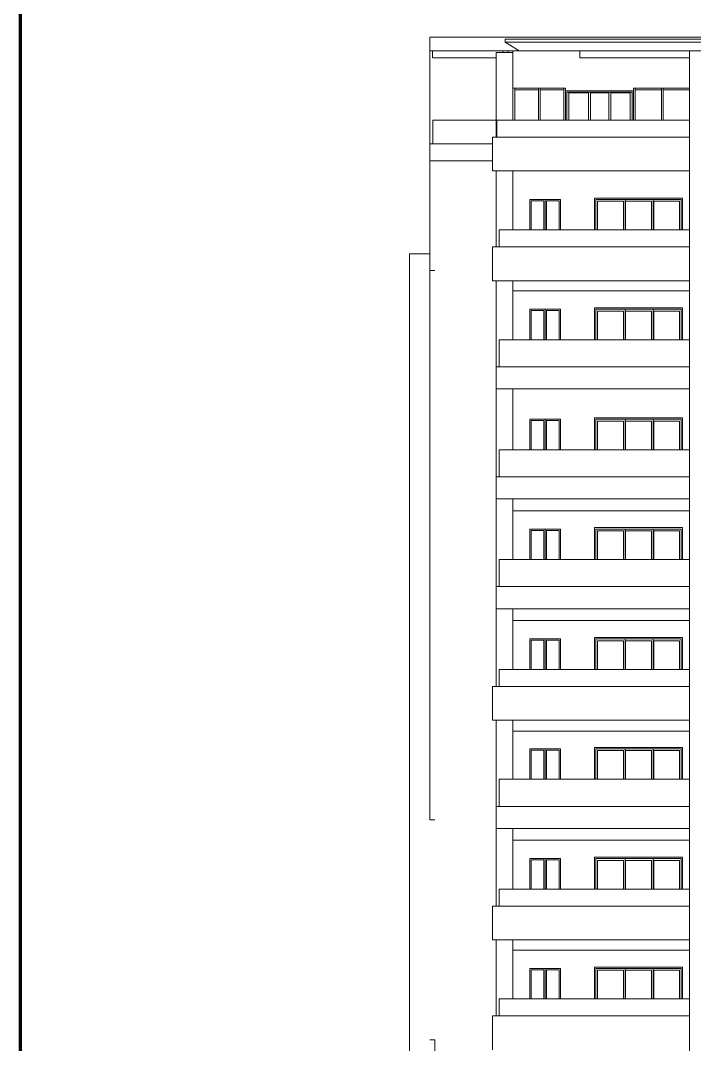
# Model space of a CAD drawing. Header units: metres. Extents: x -144 to 1000, y -717 to 29.
# Drawn here: x 481.17 to 485.37, y -556.22 to -549.84 of the extents above; entities that cross this region are included whole.
import ezdxf

# ---------------------------------------------------------------- set-up
doc = ezdxf.new("R2010")
doc.units = ezdxf.units.M
doc.layers.get('0').update_dxf_attribs({"color": 1})
for name, color, linetype, lineweight in [('A-DETL-WIDE', 1, 'Continuous', 100), ('A-DOOR-FRAM', 1, 'Continuous', 9), ('A-FLOR', 2, 'Continuous', 9), ('A-FLOR-HRAL', 1, 'Continuous', 9), ('A-GLAZ', 1, 'Continuous', 9), ('A-GLAZ-CWMG', 1, 'Continuous', 9), ('A-WALL', 4, 'Continuous', 9), ('S-BEAM', 1, 'Continuous', 9), ('S-COLS', 7, 'Continuous', 9)]:
    doc.layers.add(name, color=color, linetype=linetype, lineweight=lineweight)

# ---------------------------------------------------------------- blocks, each defined once
blk = doc.blocks.new('A$C4d52d4f2')
at = {"layer": 'A-DETL-WIDE'}
blk.add_line((-0.515128, -0.588024), (-0.515128, -0.002024), dxfattribs=at)
at = {"layer": 'A-DOOR-FRAM', "lineweight": 9}
for p, q in [((-0.476752, -0.199398), (-0.481001, -0.199398)), ((-0.481001, -0.199398), (-0.481001, -0.201225)), ((-0.480916, -0.201225), (-0.480916, -0.199483)), ((-0.480916, -0.199483), (-0.476837, -0.199483)), ((-0.4808, -0.201225), (-0.4808, -0.199515)), ((-0.4808, -0.199515), (-0.479558, -0.199515)), ((-0.479558, -0.199515), (-0.479558, -0.201225)), ((-0.479442, -0.201225), (-0.479442, -0.199483)), ((-0.479442, -0.199515), (-0.478285, -0.199515)), ((-0.478285, -0.199515), (-0.478285, -0.201225)), ((-0.478169, -0.201225), (-0.478169, -0.199483)), ((-0.478169, -0.199515), (-0.476954, -0.199515)), ((-0.476954, -0.199515), (-0.476954, -0.201225)), ((-0.476837, -0.201225), (-0.476837, -0.199483)), ((-0.476752, -0.199398), (-0.476752, -0.201225)), ((-0.473672, -0.206111), (-0.479195, -0.206111)), ((-0.479195, -0.206111), (-0.479195, -0.208108)), ((-0.479111, -0.208108), (-0.479111, -0.206196)), ((-0.479111, -0.206196), (-0.473757, -0.206196)), ((-0.478994, -0.208108), (-0.478994, -0.206313)), ((-0.478994, -0.206313), (-0.477384, -0.206313)), ((-0.477384, -0.206313), (-0.477384, -0.208108)), ((-0.477267, -0.208108), (-0.477267, -0.206196)), ((-0.477239, -0.208108), (-0.477239, -0.206313)), ((-0.477239, -0.206313), (-0.47563, -0.206313)), ((-0.47563, -0.206313), (-0.47563, -0.208108)), ((-0.475513, -0.208108), (-0.475513, -0.206196)), ((-0.475483, -0.208108), (-0.475483, -0.206313)), ((-0.475483, -0.206313), (-0.473873, -0.206313)), ((-0.473873, -0.206313), (-0.473873, -0.208108)), ((-0.473757, -0.208108), (-0.473757, -0.206196)), ((-0.473672, -0.206111), (-0.473672, -0.208108)), ((-0.473672, -0.212995), (-0.479195, -0.212995)), ((-0.479195, -0.212995), (-0.479195, -0.214992)), ((-0.473672, -0.212995), (-0.473672, -0.214992)), ((-0.479111, -0.214992), (-0.479111, -0.21308)), ((-0.479111, -0.21308), (-0.473757, -0.21308)), ((-0.478994, -0.214992), (-0.478994, -0.213197)), ((-0.478994, -0.213197), (-0.477384, -0.213197)), ((-0.477384, -0.213197), (-0.477384, -0.214992)), ((-0.477267, -0.214992), (-0.477267, -0.21308)), ((-0.477239, -0.214992), (-0.477239, -0.213197)), ((-0.477239, -0.213197), (-0.47563, -0.213197)), ((-0.47563, -0.213197), (-0.47563, -0.214992)), ((-0.475513, -0.214992), (-0.475513, -0.21308)), ((-0.475483, -0.213197), (-0.473873, -0.213197)), ((-0.475483, -0.214992), (-0.475483, -0.213197)), ((-0.473873, -0.213197), (-0.473873, -0.214992)), ((-0.473757, -0.214992), (-0.473757, -0.21308)), ((-0.473672, -0.219879), (-0.479195, -0.219879)), ((-0.479195, -0.219879), (-0.479195, -0.221876)), ((-0.479111, -0.221876), (-0.479111, -0.219964)), ((-0.479111, -0.219964), (-0.473757, -0.219964)), ((-0.477267, -0.221876), (-0.477267, -0.219964)), ((-0.475513, -0.221876), (-0.475513, -0.219964)), ((-0.473757, -0.221876), (-0.473757, -0.219964)), ((-0.473672, -0.219879), (-0.473672, -0.221876)), ((-0.478994, -0.221876), (-0.478994, -0.22008)), ((-0.478994, -0.22008), (-0.477384, -0.22008)), ((-0.477384, -0.22008), (-0.477384, -0.221876)), ((-0.477239, -0.221876), (-0.477239, -0.22008)), ((-0.477239, -0.22008), (-0.47563, -0.22008)), ((-0.47563, -0.22008), (-0.47563, -0.221876)), ((-0.475483, -0.221876), (-0.475483, -0.22008)), ((-0.475483, -0.22008), (-0.473873, -0.22008)), ((-0.473873, -0.22008), (-0.473873, -0.221876)), ((-0.473672, -0.226762), (-0.479195, -0.226762)), ((-0.479195, -0.226762), (-0.479195, -0.228759)), ((-0.479111, -0.228759), (-0.479111, -0.226847)), ((-0.479111, -0.226847), (-0.473757, -0.226847)), ((-0.478994, -0.228759), (-0.478994, -0.226964)), ((-0.478994, -0.226964), (-0.477384, -0.226964)), ((-0.477384, -0.226964), (-0.477384, -0.228759)), ((-0.477267, -0.228759), (-0.477267, -0.226847)), ((-0.477239, -0.228759), (-0.477239, -0.226964)), ((-0.477239, -0.226964), (-0.47563, -0.226964)), ((-0.47563, -0.226964), (-0.47563, -0.228759)), ((-0.475513, -0.228759), (-0.475513, -0.226847)), ((-0.475483, -0.228759), (-0.475483, -0.226964)), ((-0.475483, -0.226964), (-0.473873, -0.226964)), ((-0.473873, -0.226964), (-0.473873, -0.228759)), ((-0.473757, -0.228759), (-0.473757, -0.226847)), ((-0.473672, -0.226762), (-0.473672, -0.228759)), ((-0.473672, -0.233646), (-0.479195, -0.233646)), ((-0.479195, -0.233646), (-0.479195, -0.235643)), ((-0.479111, -0.235643), (-0.479111, -0.233731)), ((-0.479111, -0.233731), (-0.473757, -0.233731)), ((-0.478994, -0.235643), (-0.478994, -0.233848)), ((-0.478994, -0.233848), (-0.477384, -0.233848)), ((-0.477384, -0.233848), (-0.477384, -0.235643)), ((-0.477267, -0.235643), (-0.477267, -0.233731)), ((-0.477239, -0.235643), (-0.477239, -0.233848)), ((-0.477239, -0.233848), (-0.47563, -0.233848)), ((-0.47563, -0.233848), (-0.47563, -0.235643)), ((-0.475513, -0.235643), (-0.475513, -0.233731)), ((-0.475483, -0.235643), (-0.475483, -0.233848)), ((-0.475483, -0.233848), (-0.473873, -0.233848)), ((-0.473873, -0.233848), (-0.473873, -0.235643)), ((-0.473757, -0.235643), (-0.473757, -0.233731)), ((-0.473672, -0.233646), (-0.473672, -0.235643)), ((-0.473672, -0.240529), (-0.479195, -0.240529)), ((-0.479195, -0.240529), (-0.479195, -0.242527)), ((-0.473672, -0.240529), (-0.473672, -0.242527)), ((-0.479111, -0.242527), (-0.479111, -0.240614)), ((-0.479111, -0.240614), (-0.473757, -0.240614)), ((-0.478994, -0.242527), (-0.478994, -0.240731)), ((-0.478994, -0.240731), (-0.477384, -0.240731)), ((-0.477384, -0.240731), (-0.477384, -0.242527)), ((-0.477267, -0.242527), (-0.477267, -0.240614)), ((-0.477239, -0.242527), (-0.477239, -0.240731)), ((-0.477239, -0.240731), (-0.47563, -0.240731)), ((-0.47563, -0.240731), (-0.47563, -0.242527)), ((-0.475513, -0.242527), (-0.475513, -0.240614)), ((-0.475483, -0.242527), (-0.475483, -0.240731)), ((-0.475483, -0.240731), (-0.473873, -0.240731)), ((-0.473873, -0.240731), (-0.473873, -0.242527)), ((-0.473757, -0.242527), (-0.473757, -0.240614)), ((-0.473672, -0.247413), (-0.479195, -0.247413)), ((-0.479195, -0.247413), (-0.479195, -0.24941)), ((-0.479111, -0.24941), (-0.479111, -0.247498)), ((-0.479111, -0.247498), (-0.473757, -0.247498)), ((-0.478994, -0.24941), (-0.478994, -0.247615)), ((-0.478994, -0.247615), (-0.477384, -0.247615)), ((-0.477384, -0.247615), (-0.477384, -0.24941)), ((-0.477267, -0.24941), (-0.477267, -0.247498)), ((-0.477239, -0.24941), (-0.477239, -0.247615)), ((-0.477239, -0.247615), (-0.47563, -0.247615)), ((-0.47563, -0.247615), (-0.47563, -0.24941)), ((-0.475513, -0.24941), (-0.475513, -0.247498)), ((-0.475483, -0.24941), (-0.475483, -0.247615)), ((-0.475483, -0.247615), (-0.473873, -0.247615)), ((-0.473873, -0.247615), (-0.473873, -0.24941)), ((-0.473757, -0.24941), (-0.473757, -0.247498)), ((-0.473672, -0.247413), (-0.473672, -0.24941)), ((-0.473672, -0.254297), (-0.479195, -0.254297)), ((-0.479195, -0.254297), (-0.479195, -0.256294)), ((-0.479111, -0.256294), (-0.479111, -0.254382)), ((-0.479111, -0.254382), (-0.473757, -0.254382)), ((-0.478994, -0.256294), (-0.478994, -0.254498)), ((-0.478994, -0.254498), (-0.477384, -0.254498)), ((-0.477384, -0.254498), (-0.477384, -0.256294)), ((-0.477267, -0.256294), (-0.477267, -0.254382)), ((-0.477239, -0.256294), (-0.477239, -0.254498)), ((-0.477239, -0.254498), (-0.47563, -0.254498)), ((-0.47563, -0.254498), (-0.47563, -0.256294)), ((-0.475513, -0.256294), (-0.475513, -0.254382)), ((-0.475483, -0.256294), (-0.475483, -0.254498)), ((-0.475483, -0.254498), (-0.473873, -0.254498)), ((-0.473873, -0.254498), (-0.473873, -0.256294)), ((-0.473757, -0.256294), (-0.473757, -0.254382)), ((-0.473672, -0.254297), (-0.473672, -0.256294))]:
    blk.add_line(p, q, dxfattribs=at)
at = {"layer": 'A-FLOR', "lineweight": 9}
for p, q in [((-0.48934, -0.196891), (-0.48934, -0.197316)), ((-0.480099, -0.196891), (-0.480099, -0.197316)), ((-0.485356, -0.197316), (-0.48934, -0.197316)), ((-0.473247, -0.197316), (-0.480099, -0.197316))]:
    blk.add_line(p, q, dxfattribs=at)
at = {"layer": 'A-FLOR-HRAL'}
for p, q in [((-0.489321, -0.202712), (-0.489321, -0.201225)), ((-0.485356, -0.201225), (-0.489321, -0.201225)), ((-0.485305, -0.202287), (-0.485305, -0.201225)), ((-0.473247, -0.201225), (-0.485305, -0.201225)), ((-0.485167, -0.209171), (-0.485167, -0.208108)), ((-0.473247, -0.208108), (-0.485167, -0.208108)), ((-0.485167, -0.216692), (-0.485167, -0.214992)), ((-0.473247, -0.214992), (-0.485167, -0.214992)), ((-0.485167, -0.223575), (-0.485167, -0.221876)), ((-0.473247, -0.221876), (-0.485167, -0.221876)), ((-0.485167, -0.230459), (-0.485167, -0.228759)), ((-0.473247, -0.228759), (-0.485167, -0.228759)), ((-0.485167, -0.236705), (-0.485167, -0.235643)), ((-0.473247, -0.235643), (-0.485167, -0.235643)), ((-0.485167, -0.244226), (-0.485167, -0.242527)), ((-0.473247, -0.242527), (-0.485167, -0.242527)), ((-0.485167, -0.250472), (-0.485167, -0.24941)), ((-0.473247, -0.24941), (-0.485167, -0.24941)), ((-0.485167, -0.257356), (-0.485167, -0.256294)), ((-0.473247, -0.256294), (-0.485167, -0.256294))]:
    blk.add_line(p, q, dxfattribs=at)
at = {"layer": 'A-GLAZ'}
for p, q in [((-0.482362, -0.206281), (-0.483148, -0.206281)), ((-0.483148, -0.206281), (-0.483148, -0.208108)), ((-0.482362, -0.208108), (-0.482362, -0.206281)), ((-0.482277, -0.206196), (-0.482277, -0.208108)), ((-0.482277, -0.208108), (-0.482277, -0.206196)), ((-0.481406, -0.206281), (-0.482192, -0.206281)), ((-0.482192, -0.206281), (-0.482192, -0.208108)), ((-0.481406, -0.208108), (-0.481406, -0.206281)), ((-0.482362, -0.213165), (-0.483148, -0.213165)), ((-0.483148, -0.213165), (-0.483148, -0.214992)), ((-0.482362, -0.214992), (-0.482362, -0.213165)), ((-0.482277, -0.21308), (-0.482277, -0.214992)), ((-0.482277, -0.214992), (-0.482277, -0.21308)), ((-0.481406, -0.213165), (-0.482192, -0.213165)), ((-0.482192, -0.213165), (-0.482192, -0.214992)), ((-0.481406, -0.214992), (-0.481406, -0.213165)), ((-0.482362, -0.220049), (-0.483148, -0.220049)), ((-0.483148, -0.220049), (-0.483148, -0.221876)), ((-0.482362, -0.221876), (-0.482362, -0.220049)), ((-0.482277, -0.219964), (-0.482277, -0.221876)), ((-0.482277, -0.221876), (-0.482277, -0.219964)), ((-0.481406, -0.220049), (-0.482192, -0.220049)), ((-0.482192, -0.220049), (-0.482192, -0.221876)), ((-0.481406, -0.221876), (-0.481406, -0.220049)), ((-0.482362, -0.226932), (-0.483148, -0.226932)), ((-0.483148, -0.226932), (-0.483148, -0.228759)), ((-0.482362, -0.228759), (-0.482362, -0.226932)), ((-0.482277, -0.226847), (-0.482277, -0.228759)), ((-0.482277, -0.228759), (-0.482277, -0.226847)), ((-0.481406, -0.226932), (-0.482192, -0.226932)), ((-0.482192, -0.226932), (-0.482192, -0.228759)), ((-0.481406, -0.228759), (-0.481406, -0.226932)), ((-0.483148, -0.233816), (-0.483148, -0.235643)), ((-0.482362, -0.233816), (-0.483148, -0.233816)), ((-0.482362, -0.235643), (-0.482362, -0.233816)), ((-0.482277, -0.235643), (-0.482277, -0.233731)), ((-0.482277, -0.233731), (-0.482277, -0.235643)), ((-0.481406, -0.233816), (-0.482192, -0.233816)), ((-0.482192, -0.233816), (-0.482192, -0.235643)), ((-0.481406, -0.235643), (-0.481406, -0.233816)), ((-0.482362, -0.240699), (-0.483148, -0.240699)), ((-0.483148, -0.240699), (-0.483148, -0.242527)), ((-0.482362, -0.242527), (-0.482362, -0.240699)), ((-0.482277, -0.242527), (-0.482277, -0.240614)), ((-0.482277, -0.240614), (-0.482277, -0.242527)), ((-0.481406, -0.240699), (-0.482192, -0.240699)), ((-0.482192, -0.240699), (-0.482192, -0.242527)), ((-0.481406, -0.242527), (-0.481406, -0.240699)), ((-0.482362, -0.247583), (-0.483148, -0.247583)), ((-0.483148, -0.247583), (-0.483148, -0.24941)), ((-0.482362, -0.24941), (-0.482362, -0.247583)), ((-0.482277, -0.24941), (-0.482277, -0.247498)), ((-0.482277, -0.247498), (-0.482277, -0.24941)), ((-0.481406, -0.247583), (-0.482192, -0.247583)), ((-0.482192, -0.247583), (-0.482192, -0.24941)), ((-0.481406, -0.24941), (-0.481406, -0.247583)), ((-0.482362, -0.254467), (-0.483148, -0.254467)), ((-0.483148, -0.254467), (-0.483148, -0.256294)), ((-0.482362, -0.256294), (-0.482362, -0.254467)), ((-0.482277, -0.256294), (-0.482277, -0.254382)), ((-0.482277, -0.254382), (-0.482277, -0.256294)), ((-0.481406, -0.254467), (-0.482192, -0.254467)), ((-0.482192, -0.254467), (-0.482192, -0.256294)), ((-0.481406, -0.256294), (-0.481406, -0.254467))]:
    blk.add_line(p, q, dxfattribs=at)
at = {"layer": 'A-GLAZ-CWMG'}
for p, q in [((-0.484294, -0.199228), (-0.484188, -0.199228)), ((-0.484188, -0.201225), (-0.484188, -0.199228)), ((-0.484188, -0.199334), (-0.484188, -0.199228)), ((-0.482701, -0.199228), (-0.484188, -0.199228)), ((-0.484188, -0.199334), (-0.482701, -0.199334)), ((-0.482701, -0.199228), (-0.482701, -0.199334)), ((-0.482701, -0.199228), (-0.482595, -0.199228)), ((-0.482701, -0.199228), (-0.482701, -0.201225)), ((-0.482595, -0.199334), (-0.482595, -0.199228)), ((-0.481108, -0.199228), (-0.482595, -0.199228)), ((-0.482595, -0.201225), (-0.482595, -0.199228)), ((-0.482595, -0.199334), (-0.481108, -0.199334)), ((-0.481108, -0.199228), (-0.481108, -0.199334)), ((-0.481108, -0.199228), (-0.481001, -0.199228)), ((-0.481108, -0.199228), (-0.481108, -0.201225)), ((-0.481001, -0.201225), (-0.481001, -0.199228)), ((-0.476752, -0.199228), (-0.476646, -0.199228)), ((-0.476752, -0.199228), (-0.476752, -0.201225)), ((-0.476646, -0.201225), (-0.476646, -0.199228)), ((-0.476646, -0.199334), (-0.476646, -0.199228)), ((-0.474999, -0.199228), (-0.476646, -0.199228)), ((-0.476646, -0.199334), (-0.474999, -0.199334)), ((-0.474999, -0.199228), (-0.474999, -0.199334)), ((-0.474999, -0.199228), (-0.474893, -0.199228)), ((-0.474999, -0.199228), (-0.474999, -0.201225)), ((-0.474893, -0.199334), (-0.474893, -0.199228)), ((-0.473247, -0.199228), (-0.474893, -0.199228)), ((-0.474893, -0.201225), (-0.474893, -0.199228)), ((-0.474893, -0.199334), (-0.473247, -0.199334))]:
    blk.add_line(p, q, dxfattribs=at)
at = {"layer": 'A-WALL', "lineweight": 9}
for p, q in [((-0.442015, -0.196041), (-0.4895, -0.196041)), ((-0.4895, -0.245076), (-0.4895, -0.196041)), ((-0.445786, -0.196147), (-0.484773, -0.196147)), ((-0.484773, -0.196147), (-0.484773, -0.196343)), ((-0.4895, -0.196891), (-0.483897, -0.196891)), ((-0.484932, -0.197), (-0.484932, -0.196891)), ((-0.484773, -0.196343), (-0.445786, -0.196343)), ((-0.484773, -0.196343), (-0.483897, -0.196891)), ((-0.484613, -0.196891), (-0.484613, -0.197)), ((-0.484294, -0.196891), (-0.484294, -0.197)), ((-0.483897, -0.196891), (-0.446662, -0.196891)), ((-0.473247, -0.267108), (-0.473247, -0.196891)), ((-0.484294, -0.199228), (-0.481001, -0.199228)), ((-0.481001, -0.199228), (-0.481001, -0.199398)), ((-0.481001, -0.199398), (-0.476752, -0.199398)), ((-0.476752, -0.199398), (-0.476752, -0.199228)), ((-0.476752, -0.199228), (-0.473247, -0.199228)), ((-0.485569, -0.202712), (-0.4895, -0.202712)), ((-0.485569, -0.202287), (-0.485569, -0.204412)), ((-0.485569, -0.202287), (-0.473247, -0.202287)), ((-0.4895, -0.203774), (-0.485569, -0.203774)), ((-0.485569, -0.204412), (-0.473247, -0.204412)), ((-0.483233, -0.208108), (-0.483233, -0.206196)), ((-0.483233, -0.206196), (-0.481321, -0.206196)), ((-0.481321, -0.206196), (-0.481321, -0.208108)), ((-0.479195, -0.208108), (-0.479195, -0.206111)), ((-0.479195, -0.206111), (-0.473672, -0.206111)), ((-0.473672, -0.206111), (-0.473672, -0.208108)), ((-0.490774, -0.265727), (-0.490774, -0.209596)), ((-0.490774, -0.209596), (-0.4895, -0.209596)), ((-0.4895, -0.209596), (-0.4895, -0.245076)), ((-0.485569, -0.209171), (-0.473247, -0.209171)), ((-0.485569, -0.209171), (-0.485569, -0.211295)), ((-0.4895, -0.210658), (-0.489181, -0.210658)), ((-0.485569, -0.211295), (-0.473247, -0.211295)), ((-0.479195, -0.214992), (-0.479195, -0.212995)), ((-0.479195, -0.212995), (-0.473672, -0.212995)), ((-0.473672, -0.212995), (-0.473672, -0.214992)), ((-0.483233, -0.214992), (-0.483233, -0.21308)), ((-0.483233, -0.21308), (-0.481321, -0.21308)), ((-0.481321, -0.21308), (-0.481321, -0.214992)), ((-0.473247, -0.216692), (-0.485356, -0.216692)), ((-0.485356, -0.216692), (-0.485356, -0.218073)), ((-0.485356, -0.218073), (-0.473247, -0.218073)), ((-0.483233, -0.221876), (-0.483233, -0.219964)), ((-0.483233, -0.219964), (-0.481321, -0.219964)), ((-0.481321, -0.219964), (-0.481321, -0.221876)), ((-0.479195, -0.221876), (-0.479195, -0.219879)), ((-0.479195, -0.219879), (-0.473672, -0.219879)), ((-0.473672, -0.219879), (-0.473672, -0.221876)), ((-0.473247, -0.223575), (-0.485356, -0.223575)), ((-0.485356, -0.223575), (-0.485356, -0.224956)), ((-0.485356, -0.224956), (-0.473247, -0.224956)), ((-0.483233, -0.228759), (-0.483233, -0.226847)), ((-0.483233, -0.226847), (-0.481321, -0.226847)), ((-0.481321, -0.226847), (-0.481321, -0.228759)), ((-0.479195, -0.228759), (-0.479195, -0.226762)), ((-0.479195, -0.226762), (-0.473672, -0.226762)), ((-0.473672, -0.226762), (-0.473672, -0.228759)), ((-0.473247, -0.230459), (-0.485356, -0.230459)), ((-0.485356, -0.230459), (-0.485356, -0.23184)), ((-0.485356, -0.23184), (-0.473247, -0.23184)), ((-0.483233, -0.235643), (-0.483233, -0.233731)), ((-0.483233, -0.233731), (-0.481321, -0.233731)), ((-0.481321, -0.233731), (-0.481321, -0.235643)), ((-0.479195, -0.235643), (-0.479195, -0.233646)), ((-0.479195, -0.233646), (-0.473672, -0.233646)), ((-0.473672, -0.233646), (-0.473672, -0.235643)), ((-0.473247, -0.236705), (-0.485569, -0.236705)), ((-0.485569, -0.236705), (-0.485569, -0.23883)), ((-0.485569, -0.23883), (-0.473247, -0.23883)), ((-0.479195, -0.242527), (-0.479195, -0.240529)), ((-0.479195, -0.240529), (-0.473672, -0.240529)), ((-0.473672, -0.240529), (-0.473672, -0.242527)), ((-0.483233, -0.242527), (-0.483233, -0.240614)), ((-0.483233, -0.240614), (-0.481321, -0.240614)), ((-0.481321, -0.240614), (-0.481321, -0.242527)), ((-0.473247, -0.244226), (-0.485356, -0.244226)), ((-0.485356, -0.244226), (-0.485356, -0.245607)), ((-0.4895, -0.245076), (-0.489181, -0.245076)), ((-0.485356, -0.245607), (-0.473247, -0.245607)), ((-0.483233, -0.24941), (-0.483233, -0.247498)), ((-0.483233, -0.247498), (-0.481321, -0.247498)), ((-0.481321, -0.247498), (-0.481321, -0.24941)), ((-0.479195, -0.24941), (-0.479195, -0.247413)), ((-0.479195, -0.247413), (-0.473672, -0.247413)), ((-0.473672, -0.247413), (-0.473672, -0.24941)), ((-0.485569, -0.250472), (-0.473247, -0.250472)), ((-0.485569, -0.250472), (-0.485569, -0.252597)), ((-0.485569, -0.252597), (-0.473247, -0.252597)), ((-0.483233, -0.256294), (-0.483233, -0.254382)), ((-0.483233, -0.254382), (-0.481321, -0.254382)), ((-0.481321, -0.254382), (-0.481321, -0.256294)), ((-0.479195, -0.256294), (-0.479195, -0.254297)), ((-0.479195, -0.254297), (-0.473672, -0.254297)), ((-0.473672, -0.254297), (-0.473672, -0.256294)), ((-0.485569, -0.257356), (-0.473247, -0.257356)), ((-0.485569, -0.257356), (-0.485569, -0.259481)), ((-0.4895, -0.258843), (-0.489181, -0.258843)), ((-0.489181, -0.258843), (-0.489181, -0.265727))]:
    blk.add_line(p, q, dxfattribs=at)
at = {"layer": 'S-BEAM'}
for p, q in [((-0.473247, -0.211933), (-0.484294, -0.211933)), ((-0.473247, -0.2257), (-0.484294, -0.2257)), ((-0.473247, -0.232584), (-0.484294, -0.232584)), ((-0.473247, -0.23951), (-0.484294, -0.23951)), ((-0.473247, -0.246351), (-0.484294, -0.246351)), ((-0.473247, -0.253234), (-0.484294, -0.253234))]:
    blk.add_line(p, q, dxfattribs=at)
at = {"layer": 'S-COLS', "lineweight": 9}
for p, q in [((-0.485356, -0.197), (-0.484294, -0.197)), ((-0.485356, -0.202287), (-0.485356, -0.197)), ((-0.484294, -0.201225), (-0.484294, -0.197)), ((-0.485356, -0.209171), (-0.485356, -0.204412)), ((-0.484294, -0.208108), (-0.484294, -0.204412)), ((-0.485356, -0.216692), (-0.485356, -0.211295)), ((-0.484294, -0.214992), (-0.484294, -0.211295)), ((-0.485356, -0.223575), (-0.485356, -0.218073)), ((-0.484294, -0.221876), (-0.484294, -0.218073)), ((-0.485356, -0.230459), (-0.485356, -0.224956)), ((-0.484294, -0.228759), (-0.484294, -0.224956)), ((-0.485356, -0.236705), (-0.485356, -0.23184)), ((-0.484294, -0.235643), (-0.484294, -0.23184)), ((-0.485356, -0.244226), (-0.485356, -0.23883)), ((-0.484294, -0.242527), (-0.484294, -0.23883)), ((-0.485356, -0.250472), (-0.485356, -0.245607)), ((-0.484294, -0.24941), (-0.484294, -0.245607)), ((-0.485356, -0.257356), (-0.485356, -0.252597)), ((-0.484294, -0.256294), (-0.484294, -0.252597))]:
    blk.add_line(p, q, dxfattribs=at)

msp = doc.modelspace()

# ---------------------------------------------------------------- block references
at = {"xscale": 99.43160273753426, "yscale": 99.43160273753426, "zscale": 99.43160273753426}
msp.add_blockref('A$C4d52d4f2', (532.3896, -530.4501), dxfattribs=at)

doc.saveas('drawing.dxf')
